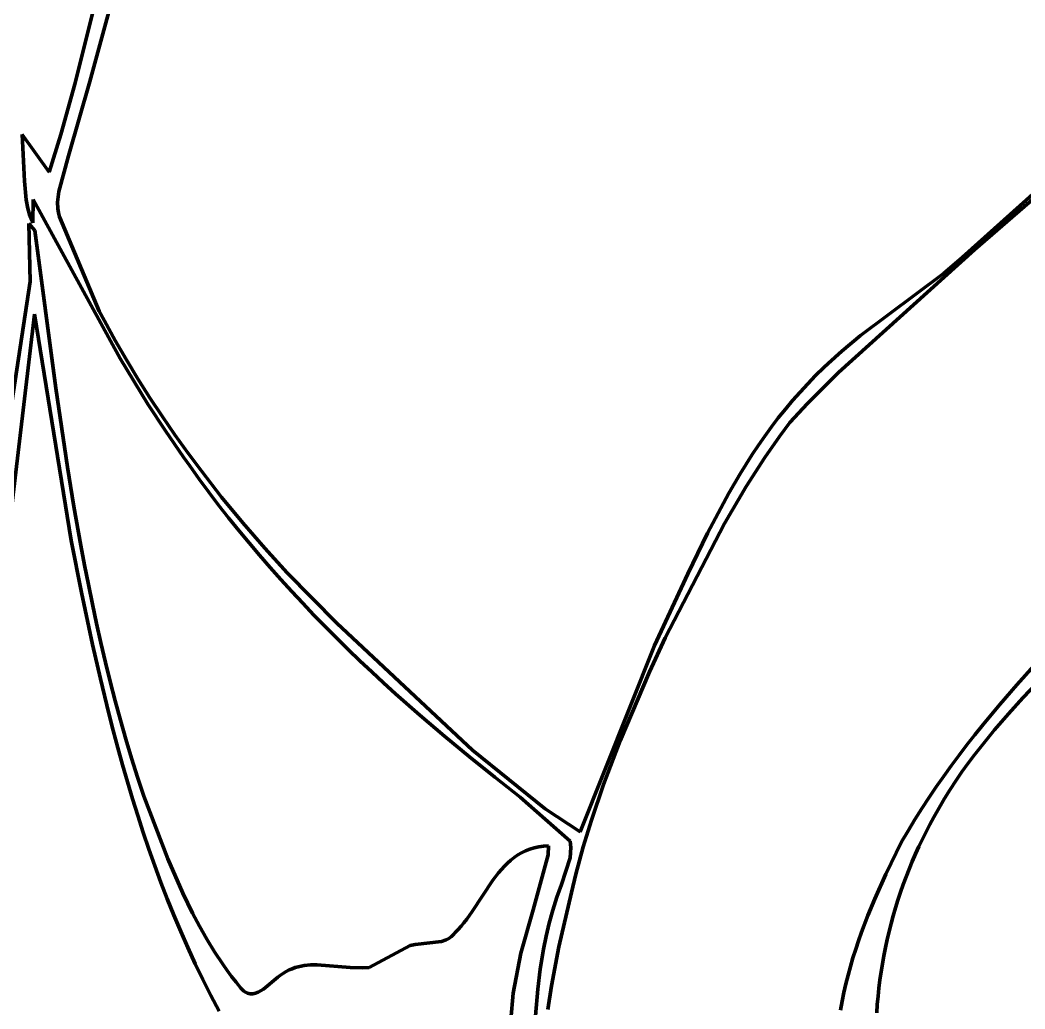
# Model space of a CAD drawing. Header units: millimetres. Extents: x 0 to 9.3, y 0 to 12.
# Drawn here: x 1.183 to 3.369, y 4.689 to 6.839 of the extents above; entities that cross this region are included whole.
import ezdxf

# ---------------------------------------------------------------- set-up
doc = ezdxf.new("R2010")
doc.units = ezdxf.units.MM
doc.layers.add('color#212121ff', color=7, linetype='CONTINUOUS', lineweight=100)
doc.layers.add('color#ffffffff', color=7, linetype='CONTINUOUS', lineweight=100)

msp = doc.modelspace()

# ---------------------------------------------------------------- linework, layer by layer
at = {"layer": 'color#212121ff'}
for p, q in [((1.3027, 6.6993), (1.4527, 7.3066)), ((1.4767, 7.2261), (1.3352, 6.7055)), ((1.2718, 6.5898), (1.3027, 6.6993)), ((1.3352, 6.7055), (1.2886, 6.5434)), ((1.1928, 6.4885), (1.1881, 6.5898)), ((1.1881, 6.5898), (1.2469, 6.5082)), ((1.2469, 6.5082), (1.2718, 6.5898)), ((3.5482, 6.5895), (3.2608, 6.3399)), ((1.2886, 6.5434), (1.2675, 6.4663)), ((3.2333, 6.3224), (3.4723, 6.5375)), ((1.1965, 6.4483), (1.1928, 6.4885)), ((1.2675, 6.4663), (1.265, 6.4433)), ((1.2004, 6.4289), (1.1965, 6.4483)), ((1.204, 6.4162), (1.2004, 6.4289)), ((1.2119, 6.4485), (1.2114, 6.3978)), ((1.4013, 6.103), (1.2119, 6.4485)), ((1.265, 6.4433), (1.2656, 6.4294)), ((1.2656, 6.4294), (1.267, 6.4201)), ((1.2087, 6.4039), (1.204, 6.4162)), ((1.267, 6.4201), (1.2694, 6.4109)), ((1.2694, 6.4109), (1.3555, 6.206)), ((1.205, 6.2704), (1.2026, 6.3963)), ((1.2026, 6.3963), (1.2151, 6.3814)), ((1.2114, 6.3978), (1.2087, 6.4039)), ((1.2151, 6.3814), (1.2612, 6.0384)), ((3.2608, 6.3399), (2.9638, 6.0728)), ((3.1927, 6.2881), (3.2333, 6.3224)), ((3.0121, 6.1528), (3.1927, 6.2881)), ((1.1237, 5.735), (1.205, 6.2704)), ((1.2146, 6.1991), (1.138, 5.5551)), ((1.2947, 5.7072), (1.2146, 6.1991)), ((1.3555, 6.206), (1.3669, 6.1846)), ((1.3669, 6.1846), (1.3903, 6.1421)), ((2.9711, 6.1191), (3.0121, 6.1528)), ((1.3903, 6.1421), (1.4146, 6.1002)), ((1.4616, 6.0041), (1.4013, 6.103)), ((1.4146, 6.1002), (1.4397, 6.0587)), ((2.9415, 6.0924), (2.9711, 6.1191)), ((2.9141, 6.0659), (2.9319, 6.0832)), ((2.9319, 6.0832), (2.9415, 6.0924)), ((1.4397, 6.0587), (1.4656, 6.0178)), ((2.9638, 6.0728), (2.8966, 6.0055)), ((2.8969, 6.0483), (2.9141, 6.0659)), ((1.2612, 6.0384), (1.2867, 5.867)), ((2.8802, 6.0302), (2.8969, 6.0483)), ((1.4656, 6.0178), (1.4923, 5.9774)), ((2.8483, 5.993), (2.864, 6.0118)), ((2.864, 6.0118), (2.8802, 6.0302)), ((1.4995, 5.9458), (1.4616, 6.0041)), ((2.833, 5.9738), (2.8483, 5.993)), ((2.8966, 6.0055), (2.8577, 5.9637)), ((1.4923, 5.9774), (1.5198, 5.9374)), ((2.8182, 5.9543), (2.833, 5.9738)), ((2.8039, 5.9345), (2.8182, 5.9543)), ((2.8577, 5.9637), (2.8355, 5.9336)), ((1.5389, 5.8885), (1.4995, 5.9458)), ((1.5198, 5.9374), (1.548, 5.8981)), ((2.7899, 5.9144), (2.8039, 5.9345)), ((2.8355, 5.9336), (2.8036, 5.8876)), ((2.7764, 5.8941), (2.7899, 5.9144)), ((1.5524, 5.8696), (1.5389, 5.8885)), ((1.548, 5.8981), (1.577, 5.8592)), ((2.7631, 5.8735), (2.7764, 5.8941)), ((2.8036, 5.8876), (2.7632, 5.8249)), ((1.2867, 5.867), (1.3006, 5.7816)), ((1.573, 5.8409), (1.5524, 5.8696)), ((1.577, 5.8592), (1.6217, 5.8018)), ((2.7503, 5.8526), (2.7631, 5.8735)), ((1.5939, 5.8126), (1.573, 5.8409)), ((2.7377, 5.8315), (2.7503, 5.8526)), ((2.7632, 5.8249), (2.7157, 5.7445)), ((2.7255, 5.8102), (2.7377, 5.8315)), ((1.6153, 5.7845), (1.5939, 5.8126)), ((1.6217, 5.8018), (1.6679, 5.7457)), ((2.7018, 5.7671), (2.7255, 5.8102)), ((1.3006, 5.7816), (1.3156, 5.6963)), ((1.637, 5.7568), (1.6153, 5.7845)), ((1.6591, 5.7293), (1.637, 5.7568)), ((2.6791, 5.7234), (2.7018, 5.7671)), ((1.6815, 5.7022), (1.6591, 5.7293)), ((1.6679, 5.7457), (1.7156, 5.6907)), ((2.7157, 5.7445), (2.5866, 5.4958)), ((1.3171, 5.5942), (1.2947, 5.7072)), ((2.6359, 5.6348), (2.6791, 5.7234)), ((1.3156, 5.6963), (1.3236, 5.6538)), ((1.7042, 5.6753), (1.6815, 5.7022)), ((1.7156, 5.6907), (1.7645, 5.637)), ((1.7273, 5.6488), (1.7042, 5.6753)), ((1.3236, 5.6538), (1.3319, 5.6113)), ((1.7507, 5.6225), (1.7273, 5.6488)), ((1.7744, 5.5965), (1.7507, 5.6225)), ((1.7645, 5.637), (1.8728, 5.5278)), ((2.5638, 5.479), (2.6359, 5.6348)), ((1.3319, 5.6113), (1.3406, 5.569)), ((1.7985, 5.5707), (1.7744, 5.5965)), ((1.341, 5.4813), (1.3171, 5.5942)), ((1.3406, 5.569), (1.3497, 5.5267)), ((1.8228, 5.5453), (1.7985, 5.5707)), ((1.8474, 5.5201), (1.8228, 5.5453)), ((1.3497, 5.5267), (1.3591, 5.4845)), ((1.8722, 5.4951), (1.8474, 5.5201)), ((1.8728, 5.5278), (2.1674, 5.2516)), ((1.8974, 5.4705), (1.8722, 5.4951)), ((2.5866, 5.4958), (2.5525, 5.4218)), ((1.3581, 5.4062), (1.341, 5.4813)), ((1.3591, 5.4845), (1.3691, 5.4424)), ((1.9228, 5.446), (1.8974, 5.4705)), ((2.4019, 5.0735), (2.5638, 5.479)), ((1.9484, 5.4218), (1.9228, 5.446)), ((1.3691, 5.4424), (1.3794, 5.4005)), ((1.9743, 5.3979), (1.9484, 5.4218)), ((2.5525, 5.4218), (2.4886, 5.2718)), ((3.3517, 5.3933), (3.3895, 5.4355)), ((1.3763, 5.3313), (1.3581, 5.4062)), ((1.3794, 5.4005), (1.3903, 5.3586)), ((3.413, 5.4152), (3.3648, 5.3649)), ((2.0003, 5.3742), (1.9743, 5.3979)), ((3.3147, 5.3505), (3.3517, 5.3933)), ((1.3903, 5.3586), (1.4016, 5.3169)), ((2.0531, 5.3275), (2.0003, 5.3742)), ((3.3648, 5.3649), (3.3336, 5.3306)), ((3.2785, 5.307), (3.3147, 5.3505)), ((1.3859, 5.294), (1.3763, 5.3313)), ((1.4016, 5.3169), (1.4135, 5.2753)), ((2.1067, 5.2817), (2.0531, 5.3275)), ((3.3183, 5.3132), (3.3033, 5.2956)), ((3.3336, 5.3306), (3.3183, 5.3132)), ((1.3958, 5.2568), (1.3859, 5.294)), ((3.2608, 5.285), (3.2785, 5.307)), ((3.3033, 5.2956), (3.2885, 5.2778)), ((1.4135, 5.2753), (1.4259, 5.2338)), ((2.161, 5.2367), (2.1067, 5.2817)), ((2.4886, 5.2718), (2.4526, 5.1766)), ((3.2434, 5.2627), (3.2608, 5.285)), ((3.2885, 5.2778), (3.2741, 5.2597)), ((1.4061, 5.2197), (1.3958, 5.2568)), ((2.1674, 5.2516), (2.3256, 5.1239)), ((3.2262, 5.2402), (3.2434, 5.2627)), ((3.2741, 5.2597), (3.2599, 5.2415)), ((1.4259, 5.2338), (1.4389, 5.1925)), ((2.2159, 5.1926), (2.161, 5.2367)), ((3.2094, 5.2176), (3.2262, 5.2402)), ((3.2599, 5.2415), (3.2461, 5.2229)), ((1.4167, 5.1827), (1.4061, 5.2197)), ((3.1929, 5.1947), (3.2094, 5.2176)), ((3.2326, 5.2041), (3.2195, 5.185)), ((3.2461, 5.2229), (3.2326, 5.2041)), ((1.4277, 5.1458), (1.4167, 5.1827)), ((1.4389, 5.1925), (1.4526, 5.1513)), ((2.2713, 5.1493), (2.2159, 5.1926)), ((3.1767, 5.1715), (3.1929, 5.1947)), ((3.2195, 5.185), (3.2068, 5.1657)), ((2.4526, 5.1766), (2.4265, 5.0994)), ((3.1608, 5.1481), (3.1767, 5.1715)), ((3.2068, 5.1657), (3.1945, 5.146)), ((1.4392, 5.1091), (1.4277, 5.1458)), ((1.4526, 5.1513), (1.505, 5.0153)), ((2.3798, 5.0533), (2.2713, 5.1493)), ((3.1453, 5.1244), (3.1608, 5.1481)), ((3.1945, 5.146), (3.1826, 5.126)), ((2.3256, 5.1239), (2.4019, 5.0735)), ((3.1302, 5.1005), (3.1453, 5.1244)), ((3.1826, 5.126), (3.1712, 5.1056)), ((1.4511, 5.0726), (1.4392, 5.1091)), ((2.4265, 5.0994), (2.4087, 5.0409)), ((3.1154, 5.0763), (3.1302, 5.1005)), ((3.1712, 5.1056), (3.1627, 5.0899)), ((1.4634, 5.0362), (1.4511, 5.0726)), ((3.1011, 5.0518), (3.1154, 5.0763)), ((3.1545, 5.0741), (3.1465, 5.0581)), ((3.1627, 5.0899), (3.1545, 5.0741)), ((2.3819, 5.04), (2.3798, 5.0533)), ((3.067, 4.9821), (3.1011, 5.0518)), ((3.1465, 5.0581), (3.1389, 5.042)), ((1.4763, 5), (1.4634, 5.0362)), ((2.2664, 5.0237), (2.2746, 5.0285)), ((2.2746, 5.0285), (2.2831, 5.0328)), ((2.2831, 5.0328), (2.2922, 5.0364)), ((2.2922, 5.0364), (2.3016, 5.0393)), ((2.3016, 5.0393), (2.3116, 5.0415)), ((2.3116, 5.0415), (2.3221, 5.0429)), ((2.3221, 5.0429), (2.3332, 5.0435)), ((2.3332, 5.0435), (2.3324, 5.0236)), ((2.38, 5.017), (2.3819, 5.04)), ((2.4087, 5.0409), (2.3927, 4.982)), ((3.1389, 5.042), (3.1315, 5.0257)), ((1.505, 5.0153), (1.5374, 4.9408)), ((2.244, 5.0059), (2.2511, 5.0123)), ((2.2511, 5.0123), (2.2586, 5.0183)), ((2.2586, 5.0183), (2.2664, 5.0237)), ((2.3324, 5.0236), (2.2999, 4.9046)), ((2.3613, 4.9593), (2.38, 5.017)), ((3.1244, 5.0093), (3.1176, 4.9928)), ((3.1315, 5.0257), (3.1244, 5.0093)), ((1.4896, 4.964), (1.4763, 5)), ((2.2121, 4.9685), (2.2242, 4.9844)), ((2.2242, 4.9844), (2.2306, 4.9919)), ((2.2306, 4.9919), (2.2371, 4.9991)), ((2.2371, 4.9991), (2.244, 5.0059)), ((3.1176, 4.9928), (3.1111, 4.9762)), ((1.5034, 4.9282), (1.4896, 4.964)), ((2.1668, 4.9005), (2.2121, 4.9685)), ((2.3927, 4.982), (2.3831, 4.9423)), ((3.0429, 4.9285), (3.067, 4.9821)), ((3.1111, 4.9762), (3.1049, 4.9594)), ((1.5374, 4.9408), (1.5587, 4.8971)), ((2.3513, 4.9317), (2.3613, 4.9593)), ((2.3831, 4.9423), (2.3557, 4.8241)), ((3.0989, 4.9426), (3.0933, 4.9256)), ((3.1049, 4.9594), (3.0989, 4.9426)), ((1.5178, 4.8926), (1.5034, 4.9282)), ((2.3424, 4.9038), (2.3513, 4.9317)), ((3.028, 4.8923), (3.0429, 4.9285)), ((3.0933, 4.9256), (3.088, 4.9086)), ((1.5587, 4.8971), (1.5738, 4.8684)), ((2.1552, 4.8841), (2.1668, 4.9005)), ((2.2999, 4.9046), (2.273, 4.8102)), ((2.3346, 4.8756), (2.3424, 4.9038)), ((3.088, 4.9086), (3.0829, 4.8914)), ((1.5328, 4.8572), (1.5178, 4.8926)), ((2.1429, 4.8687), (2.1491, 4.8763)), ((2.1491, 4.8763), (2.1552, 4.8841)), ((2.3279, 4.8473), (2.3346, 4.8756)), ((3.014, 4.8556), (3.028, 4.8923)), ((3.0829, 4.8914), (3.0782, 4.8742)), ((1.5483, 4.8221), (1.5328, 4.8572)), ((1.5738, 4.8684), (1.5898, 4.8403)), ((2.1273, 4.8516), (2.1298, 4.8547)), ((2.1298, 4.8547), (2.1365, 4.8615)), ((2.1365, 4.8615), (2.1429, 4.8687)), ((3.0075, 4.8372), (3.014, 4.8556)), ((3.0738, 4.8569), (3.0697, 4.8395)), ((3.0782, 4.8742), (3.0738, 4.8569)), ((1.5898, 4.8403), (1.6066, 4.8127)), ((2.0427, 4.8291), (2.1002, 4.8355)), ((2.1002, 4.8355), (2.1101, 4.8389)), ((2.1101, 4.8389), (2.1162, 4.8422)), ((2.1162, 4.8422), (2.122, 4.8464)), ((2.122, 4.8464), (2.1273, 4.8516)), ((2.322, 4.8187), (2.3279, 4.8473)), ((3.0013, 4.8186), (3.0075, 4.8372)), ((3.0697, 4.8395), (3.0659, 4.8221)), ((1.5644, 4.7872), (1.5483, 4.8221)), ((1.6066, 4.8127), (1.6245, 4.7858)), ((1.9431, 4.779), (2.0323, 4.8268)), ((2.0323, 4.8268), (2.0427, 4.8291)), ((2.273, 4.8102), (2.2563, 4.7234)), ((2.3149, 4.7754), (2.322, 4.8187)), ((2.3557, 4.8241), (2.3393, 4.7388)), ((2.9954, 4.7999), (3.0013, 4.8186)), ((3.0659, 4.8221), (3.0624, 4.8046)), ((2.9899, 4.7812), (2.9954, 4.7999)), ((3.0624, 4.8046), (3.0593, 4.787)), ((1.5812, 4.7525), (1.5644, 4.7872)), ((1.6245, 4.7858), (1.6338, 4.7726)), ((1.6338, 4.7726), (1.6435, 4.7596)), ((1.7502, 4.7624), (1.7562, 4.7666)), ((1.7562, 4.7666), (1.7623, 4.7704)), ((1.7623, 4.7704), (1.7686, 4.7736)), ((1.7686, 4.7736), (1.775, 4.7763)), ((1.775, 4.7763), (1.7815, 4.7786)), ((1.7815, 4.7786), (1.7881, 4.7805)), ((1.7881, 4.7805), (1.7948, 4.782)), ((1.7948, 4.782), (1.8016, 4.7831)), ((1.8016, 4.7831), (1.8154, 4.7845)), ((1.8154, 4.7845), (1.8294, 4.7848)), ((1.8294, 4.7848), (1.9012, 4.7792)), ((1.9012, 4.7792), (1.9294, 4.7782)), ((1.9294, 4.7782), (1.9431, 4.779)), ((2.3096, 4.7319), (2.3149, 4.7754)), ((2.9847, 4.7624), (2.9899, 4.7812)), ((3.0564, 4.7694), (3.0539, 4.7517)), ((3.0593, 4.787), (3.0564, 4.7694)), ((1.5986, 4.7182), (1.5812, 4.7525)), ((1.6435, 4.7596), (1.6534, 4.7467)), ((1.6534, 4.7467), (1.6636, 4.7341)), ((1.713, 4.7317), (1.7443, 4.7576)), ((1.7443, 4.7576), (1.7502, 4.7624)), ((2.98, 4.7435), (2.9847, 4.7624)), ((3.0539, 4.7517), (3.0517, 4.734)), ((1.6636, 4.7341), (1.6663, 4.731)), ((1.6663, 4.731), (1.6692, 4.7284)), ((1.6692, 4.7284), (1.672, 4.7263)), ((1.672, 4.7263), (1.6749, 4.7246)), ((1.6749, 4.7246), (1.6778, 4.7233)), ((1.6778, 4.7233), (1.6807, 4.7224)), ((1.6807, 4.7224), (1.6836, 4.7218)), ((1.6895, 4.7218), (1.6954, 4.7229)), ((1.6954, 4.7229), (1.7013, 4.725)), ((1.7013, 4.725), (1.713, 4.7317)), ((2.2563, 4.7234), (2.2507, 4.6648)), ((2.3049, 4.6735), (2.3096, 4.7319)), ((2.3393, 4.7388), (2.3315, 4.6873)), ((2.9718, 4.7054), (2.9757, 4.7245)), ((2.9757, 4.7245), (2.98, 4.7435)), ((3.0517, 4.734), (3.0499, 4.7162)), ((1.6166, 4.6841), (1.5986, 4.7182)), ((1.6836, 4.7218), (1.6866, 4.7216)), ((1.6866, 4.7216), (1.6895, 4.7218)), ((2.9684, 4.6863), (2.9718, 4.7054)), ((3.0499, 4.7162), (3.0484, 4.6984)), ((3.0484, 4.6984), (3.0472, 4.6806))]:
    msp.add_line(p, q, dxfattribs=at)
at = {"layer": 'color#ffffffff'}
for p, q in [((1.4527, 7.3066), (1.3027, 6.6993)), ((1.3352, 6.7055), (1.4767, 7.2261)), ((1.3027, 6.6993), (1.2718, 6.5898)), ((1.2886, 6.5434), (1.3352, 6.7055)), ((1.2469, 6.5082), (1.1881, 6.5898)), ((1.1881, 6.5898), (1.1928, 6.4885)), ((1.2718, 6.5898), (1.2469, 6.5082)), ((3.2608, 6.3399), (3.5482, 6.5895)), ((1.2675, 6.4663), (1.2886, 6.5434)), ((3.4723, 6.5375), (3.2333, 6.3224)), ((1.1928, 6.4885), (1.1965, 6.4483)), ((1.265, 6.4433), (1.2675, 6.4663)), ((1.1965, 6.4483), (1.2004, 6.4289)), ((1.2004, 6.4289), (1.204, 6.4162)), ((1.2114, 6.3978), (1.2119, 6.4485)), ((1.2119, 6.4485), (1.4013, 6.103)), ((1.2656, 6.4294), (1.265, 6.4433)), ((1.267, 6.4201), (1.2656, 6.4294)), ((1.204, 6.4162), (1.2087, 6.4039)), ((1.2694, 6.4109), (1.267, 6.4201)), ((1.3555, 6.206), (1.2694, 6.4109)), ((1.2151, 6.3814), (1.2026, 6.3963)), ((1.2026, 6.3963), (1.205, 6.2704)), ((1.2087, 6.4039), (1.2114, 6.3978)), ((1.2612, 6.0384), (1.2151, 6.3814)), ((2.9638, 6.0728), (3.2608, 6.3399)), ((3.2333, 6.3224), (3.1927, 6.2881)), ((3.1927, 6.2881), (3.0121, 6.1528)), ((1.205, 6.2704), (1.1237, 5.735)), ((1.138, 5.5551), (1.2146, 6.1991)), ((1.2146, 6.1991), (1.2947, 5.7072)), ((1.3669, 6.1846), (1.3555, 6.206)), ((1.3903, 6.1421), (1.3669, 6.1846)), ((3.0121, 6.1528), (2.9711, 6.1191)), ((1.4146, 6.1002), (1.3903, 6.1421)), ((1.4013, 6.103), (1.4616, 6.0041)), ((1.4397, 6.0587), (1.4146, 6.1002)), ((2.9711, 6.1191), (2.9415, 6.0924)), ((2.9319, 6.0832), (2.9141, 6.0659)), ((2.9415, 6.0924), (2.9319, 6.0832)), ((1.4656, 6.0178), (1.4397, 6.0587)), ((2.8966, 6.0055), (2.9638, 6.0728)), ((2.9141, 6.0659), (2.8969, 6.0483)), ((1.2867, 5.867), (1.2612, 6.0384)), ((2.8969, 6.0483), (2.8802, 6.0302)), ((1.4923, 5.9774), (1.4656, 6.0178)), ((2.864, 6.0118), (2.8483, 5.993)), ((2.8802, 6.0302), (2.864, 6.0118)), ((1.4616, 6.0041), (1.4995, 5.9458)), ((2.8483, 5.993), (2.833, 5.9738)), ((2.8577, 5.9637), (2.8966, 6.0055)), ((1.5198, 5.9374), (1.4923, 5.9774)), ((2.833, 5.9738), (2.8182, 5.9543)), ((2.8182, 5.9543), (2.8039, 5.9345)), ((2.8355, 5.9336), (2.8577, 5.9637)), ((1.4995, 5.9458), (1.5389, 5.8885)), ((1.548, 5.8981), (1.5198, 5.9374)), ((2.8039, 5.9345), (2.7899, 5.9144)), ((2.8036, 5.8876), (2.8355, 5.9336)), ((2.7899, 5.9144), (2.7764, 5.8941)), ((1.5389, 5.8885), (1.5524, 5.8696)), ((1.577, 5.8592), (1.548, 5.8981)), ((2.7764, 5.8941), (2.7631, 5.8735)), ((2.7632, 5.8249), (2.8036, 5.8876)), ((1.3006, 5.7816), (1.2867, 5.867)), ((1.5524, 5.8696), (1.573, 5.8409)), ((1.6217, 5.8018), (1.577, 5.8592)), ((2.7631, 5.8735), (2.7503, 5.8526)), ((1.573, 5.8409), (1.5939, 5.8126)), ((2.7503, 5.8526), (2.7377, 5.8315)), ((2.7157, 5.7445), (2.7632, 5.8249)), ((2.7377, 5.8315), (2.7255, 5.8102)), ((1.5939, 5.8126), (1.6153, 5.7845)), ((1.6679, 5.7457), (1.6217, 5.8018)), ((2.7255, 5.8102), (2.7018, 5.7671)), ((1.3156, 5.6963), (1.3006, 5.7816)), ((1.6153, 5.7845), (1.637, 5.7568)), ((1.637, 5.7568), (1.6591, 5.7293)), ((2.7018, 5.7671), (2.6791, 5.7234)), ((1.6591, 5.7293), (1.6815, 5.7022)), ((1.7156, 5.6907), (1.6679, 5.7457)), ((2.5866, 5.4958), (2.7157, 5.7445)), ((1.2947, 5.7072), (1.3171, 5.5942)), ((2.6791, 5.7234), (2.6359, 5.6348)), ((1.3236, 5.6538), (1.3156, 5.6963)), ((1.6815, 5.7022), (1.7042, 5.6753)), ((1.7645, 5.637), (1.7156, 5.6907)), ((1.7042, 5.6753), (1.7273, 5.6488)), ((1.3319, 5.6113), (1.3236, 5.6538)), ((1.7273, 5.6488), (1.7507, 5.6225)), ((1.7507, 5.6225), (1.7744, 5.5965)), ((1.8728, 5.5278), (1.7645, 5.637)), ((2.6359, 5.6348), (2.5638, 5.479)), ((1.3406, 5.569), (1.3319, 5.6113)), ((1.7744, 5.5965), (1.7985, 5.5707)), ((1.3171, 5.5942), (1.341, 5.4813)), ((1.3497, 5.5267), (1.3406, 5.569)), ((1.7985, 5.5707), (1.8228, 5.5453)), ((1.8228, 5.5453), (1.8474, 5.5201)), ((1.3591, 5.4845), (1.3497, 5.5267)), ((1.8474, 5.5201), (1.8722, 5.4951)), ((2.1674, 5.2516), (1.8728, 5.5278)), ((1.8722, 5.4951), (1.8974, 5.4705)), ((2.5525, 5.4218), (2.5866, 5.4958)), ((1.341, 5.4813), (1.3581, 5.4062)), ((1.3691, 5.4424), (1.3591, 5.4845)), ((1.8974, 5.4705), (1.9228, 5.446)), ((2.5638, 5.479), (2.4019, 5.0735)), ((1.9228, 5.446), (1.9484, 5.4218)), ((1.3794, 5.4005), (1.3691, 5.4424)), ((1.9484, 5.4218), (1.9743, 5.3979)), ((2.4886, 5.2718), (2.5525, 5.4218)), ((3.3895, 5.4355), (3.3517, 5.3933)), ((1.3581, 5.4062), (1.3763, 5.3313)), ((1.3903, 5.3586), (1.3794, 5.4005)), ((3.3648, 5.3649), (3.413, 5.4152)), ((1.9743, 5.3979), (2.0003, 5.3742)), ((3.3517, 5.3933), (3.3147, 5.3505)), ((1.4016, 5.3169), (1.3903, 5.3586)), ((2.0003, 5.3742), (2.0531, 5.3275)), ((3.3336, 5.3306), (3.3648, 5.3649)), ((3.3147, 5.3505), (3.2785, 5.307)), ((1.3763, 5.3313), (1.3859, 5.294)), ((1.4135, 5.2753), (1.4016, 5.3169)), ((2.0531, 5.3275), (2.1067, 5.2817)), ((3.3033, 5.2956), (3.3183, 5.3132)), ((3.3183, 5.3132), (3.3336, 5.3306)), ((1.3859, 5.294), (1.3958, 5.2568)), ((3.2785, 5.307), (3.2608, 5.285)), ((3.2885, 5.2778), (3.3033, 5.2956)), ((1.4259, 5.2338), (1.4135, 5.2753)), ((2.1067, 5.2817), (2.161, 5.2367)), ((2.4526, 5.1766), (2.4886, 5.2718)), ((3.2608, 5.285), (3.2434, 5.2627)), ((3.2741, 5.2597), (3.2885, 5.2778)), ((1.3958, 5.2568), (1.4061, 5.2197)), ((2.3256, 5.1239), (2.1674, 5.2516)), ((3.2434, 5.2627), (3.2262, 5.2402)), ((3.2599, 5.2415), (3.2741, 5.2597)), ((1.4389, 5.1925), (1.4259, 5.2338)), ((2.161, 5.2367), (2.2159, 5.1926)), ((3.2262, 5.2402), (3.2094, 5.2176)), ((3.2461, 5.2229), (3.2599, 5.2415)), ((1.4061, 5.2197), (1.4167, 5.1827)), ((3.2094, 5.2176), (3.1929, 5.1947)), ((3.2195, 5.185), (3.2326, 5.2041)), ((3.2326, 5.2041), (3.2461, 5.2229)), ((1.4167, 5.1827), (1.4277, 5.1458)), ((1.4526, 5.1513), (1.4389, 5.1925)), ((2.2159, 5.1926), (2.2713, 5.1493)), ((3.1929, 5.1947), (3.1767, 5.1715)), ((3.2068, 5.1657), (3.2195, 5.185)), ((2.4265, 5.0994), (2.4526, 5.1766)), ((3.1767, 5.1715), (3.1608, 5.1481)), ((3.1945, 5.146), (3.2068, 5.1657)), ((1.4277, 5.1458), (1.4392, 5.1091)), ((1.505, 5.0153), (1.4526, 5.1513)), ((2.2713, 5.1493), (2.3798, 5.0533)), ((3.1608, 5.1481), (3.1453, 5.1244)), ((3.1826, 5.126), (3.1945, 5.146)), ((2.4019, 5.0735), (2.3256, 5.1239)), ((3.1453, 5.1244), (3.1302, 5.1005)), ((3.1712, 5.1056), (3.1826, 5.126)), ((1.4392, 5.1091), (1.4511, 5.0726)), ((2.4087, 5.0409), (2.4265, 5.0994)), ((3.1302, 5.1005), (3.1154, 5.0763)), ((3.1627, 5.0899), (3.1712, 5.1056)), ((1.4511, 5.0726), (1.4634, 5.0362)), ((3.1154, 5.0763), (3.1011, 5.0518)), ((3.1465, 5.0581), (3.1545, 5.0741)), ((3.1545, 5.0741), (3.1627, 5.0899)), ((2.3798, 5.0533), (2.3819, 5.04)), ((3.1011, 5.0518), (3.067, 4.9821)), ((3.1389, 5.042), (3.1465, 5.0581)), ((1.4634, 5.0362), (1.4763, 5)), ((2.2746, 5.0285), (2.2664, 5.0237)), ((2.2831, 5.0328), (2.2746, 5.0285)), ((2.2922, 5.0364), (2.2831, 5.0328)), ((2.3016, 5.0393), (2.2922, 5.0364)), ((2.3116, 5.0415), (2.3016, 5.0393)), ((2.3221, 5.0429), (2.3116, 5.0415)), ((2.3332, 5.0435), (2.3221, 5.0429)), ((2.3324, 5.0236), (2.3332, 5.0435)), ((2.3819, 5.04), (2.38, 5.017)), ((2.3927, 4.982), (2.4087, 5.0409)), ((3.1315, 5.0257), (3.1389, 5.042)), ((1.5374, 4.9408), (1.505, 5.0153)), ((2.2511, 5.0123), (2.244, 5.0059)), ((2.2586, 5.0183), (2.2511, 5.0123)), ((2.2664, 5.0237), (2.2586, 5.0183)), ((2.2999, 4.9046), (2.3324, 5.0236)), ((2.38, 5.017), (2.3613, 4.9593)), ((3.1176, 4.9928), (3.1244, 5.0093)), ((3.1244, 5.0093), (3.1315, 5.0257)), ((1.4763, 5), (1.4896, 4.964)), ((2.2242, 4.9844), (2.2121, 4.9685)), ((2.2306, 4.9919), (2.2242, 4.9844)), ((2.2371, 4.9991), (2.2306, 4.9919)), ((2.244, 5.0059), (2.2371, 4.9991)), ((3.1111, 4.9762), (3.1176, 4.9928)), ((1.4896, 4.964), (1.5034, 4.9282)), ((2.2121, 4.9685), (2.1668, 4.9005)), ((2.3831, 4.9423), (2.3927, 4.982)), ((3.067, 4.9821), (3.0429, 4.9285)), ((3.1049, 4.9594), (3.1111, 4.9762)), ((1.5587, 4.8971), (1.5374, 4.9408)), ((2.3613, 4.9593), (2.3513, 4.9317)), ((2.3557, 4.8241), (2.3831, 4.9423)), ((3.0933, 4.9256), (3.0989, 4.9426)), ((3.0989, 4.9426), (3.1049, 4.9594)), ((1.5034, 4.9282), (1.5178, 4.8926)), ((2.3513, 4.9317), (2.3424, 4.9038)), ((3.0429, 4.9285), (3.028, 4.8923)), ((3.088, 4.9086), (3.0933, 4.9256)), ((1.5738, 4.8684), (1.5587, 4.8971)), ((2.1668, 4.9005), (2.1552, 4.8841)), ((2.273, 4.8102), (2.2999, 4.9046)), ((2.3424, 4.9038), (2.3346, 4.8756)), ((3.0829, 4.8914), (3.088, 4.9086)), ((1.5178, 4.8926), (1.5328, 4.8572)), ((2.1491, 4.8763), (2.1429, 4.8687)), ((2.1552, 4.8841), (2.1491, 4.8763)), ((2.3346, 4.8756), (2.3279, 4.8473)), ((3.028, 4.8923), (3.014, 4.8556)), ((3.0782, 4.8742), (3.0829, 4.8914)), ((1.5328, 4.8572), (1.5483, 4.8221)), ((1.5898, 4.8403), (1.5738, 4.8684)), ((2.1298, 4.8547), (2.1273, 4.8516)), ((2.1365, 4.8615), (2.1298, 4.8547)), ((2.1429, 4.8687), (2.1365, 4.8615)), ((3.014, 4.8556), (3.0075, 4.8372)), ((3.0697, 4.8395), (3.0738, 4.8569)), ((3.0738, 4.8569), (3.0782, 4.8742)), ((1.6066, 4.8127), (1.5898, 4.8403)), ((2.1002, 4.8355), (2.0427, 4.8291)), ((2.1101, 4.8389), (2.1002, 4.8355)), ((2.1162, 4.8422), (2.1101, 4.8389)), ((2.122, 4.8464), (2.1162, 4.8422)), ((2.1273, 4.8516), (2.122, 4.8464)), ((2.3279, 4.8473), (2.322, 4.8187)), ((3.0075, 4.8372), (3.0013, 4.8186)), ((3.0659, 4.8221), (3.0697, 4.8395)), ((1.5483, 4.8221), (1.5644, 4.7872)), ((1.6245, 4.7858), (1.6066, 4.8127)), ((2.0323, 4.8268), (1.9431, 4.779)), ((2.0427, 4.8291), (2.0323, 4.8268)), ((2.2563, 4.7234), (2.273, 4.8102)), ((2.322, 4.8187), (2.3149, 4.7754)), ((2.3393, 4.7388), (2.3557, 4.8241)), ((3.0013, 4.8186), (2.9954, 4.7999)), ((3.0624, 4.8046), (3.0659, 4.8221)), ((2.9954, 4.7999), (2.9899, 4.7812)), ((3.0593, 4.787), (3.0624, 4.8046)), ((1.5644, 4.7872), (1.5812, 4.7525)), ((1.6338, 4.7726), (1.6245, 4.7858)), ((1.6435, 4.7596), (1.6338, 4.7726)), ((1.7562, 4.7666), (1.7502, 4.7624)), ((1.7623, 4.7704), (1.7562, 4.7666)), ((1.7686, 4.7736), (1.7623, 4.7704)), ((1.775, 4.7763), (1.7686, 4.7736)), ((1.7815, 4.7786), (1.775, 4.7763)), ((1.7881, 4.7805), (1.7815, 4.7786)), ((1.7948, 4.782), (1.7881, 4.7805)), ((1.8016, 4.7831), (1.7948, 4.782)), ((1.8154, 4.7845), (1.8016, 4.7831)), ((1.8294, 4.7848), (1.8154, 4.7845)), ((1.9012, 4.7792), (1.8294, 4.7848)), ((1.9294, 4.7782), (1.9012, 4.7792)), ((1.9431, 4.779), (1.9294, 4.7782)), ((2.3149, 4.7754), (2.3096, 4.7319)), ((2.9899, 4.7812), (2.9847, 4.7624)), ((3.0539, 4.7517), (3.0564, 4.7694)), ((3.0564, 4.7694), (3.0593, 4.787)), ((1.5812, 4.7525), (1.5986, 4.7182)), ((1.6534, 4.7467), (1.6435, 4.7596)), ((1.6636, 4.7341), (1.6534, 4.7467)), ((1.7443, 4.7576), (1.713, 4.7317)), ((1.7502, 4.7624), (1.7443, 4.7576)), ((2.9847, 4.7624), (2.98, 4.7435)), ((3.0517, 4.734), (3.0539, 4.7517)), ((1.6663, 4.731), (1.6636, 4.7341)), ((1.6692, 4.7284), (1.6663, 4.731)), ((1.672, 4.7263), (1.6692, 4.7284)), ((1.6749, 4.7246), (1.672, 4.7263)), ((1.6778, 4.7233), (1.6749, 4.7246)), ((1.6807, 4.7224), (1.6778, 4.7233)), ((1.6836, 4.7218), (1.6807, 4.7224)), ((1.6954, 4.7229), (1.6895, 4.7218)), ((1.7013, 4.725), (1.6954, 4.7229)), ((1.713, 4.7317), (1.7013, 4.725)), ((2.2507, 4.6648), (2.2563, 4.7234)), ((2.3096, 4.7319), (2.3049, 4.6735)), ((2.3315, 4.6873), (2.3393, 4.7388)), ((2.9757, 4.7245), (2.9718, 4.7054)), ((2.98, 4.7435), (2.9757, 4.7245)), ((3.0499, 4.7162), (3.0517, 4.734)), ((1.5986, 4.7182), (1.6166, 4.6841)), ((1.6866, 4.7216), (1.6836, 4.7218)), ((1.6895, 4.7218), (1.6866, 4.7216)), ((2.9718, 4.7054), (2.9684, 4.6863)), ((3.0484, 4.6984), (3.0499, 4.7162)), ((3.0472, 4.6806), (3.0484, 4.6984))]:
    msp.add_line(p, q, dxfattribs=at)

doc.saveas('drawing.dxf')
